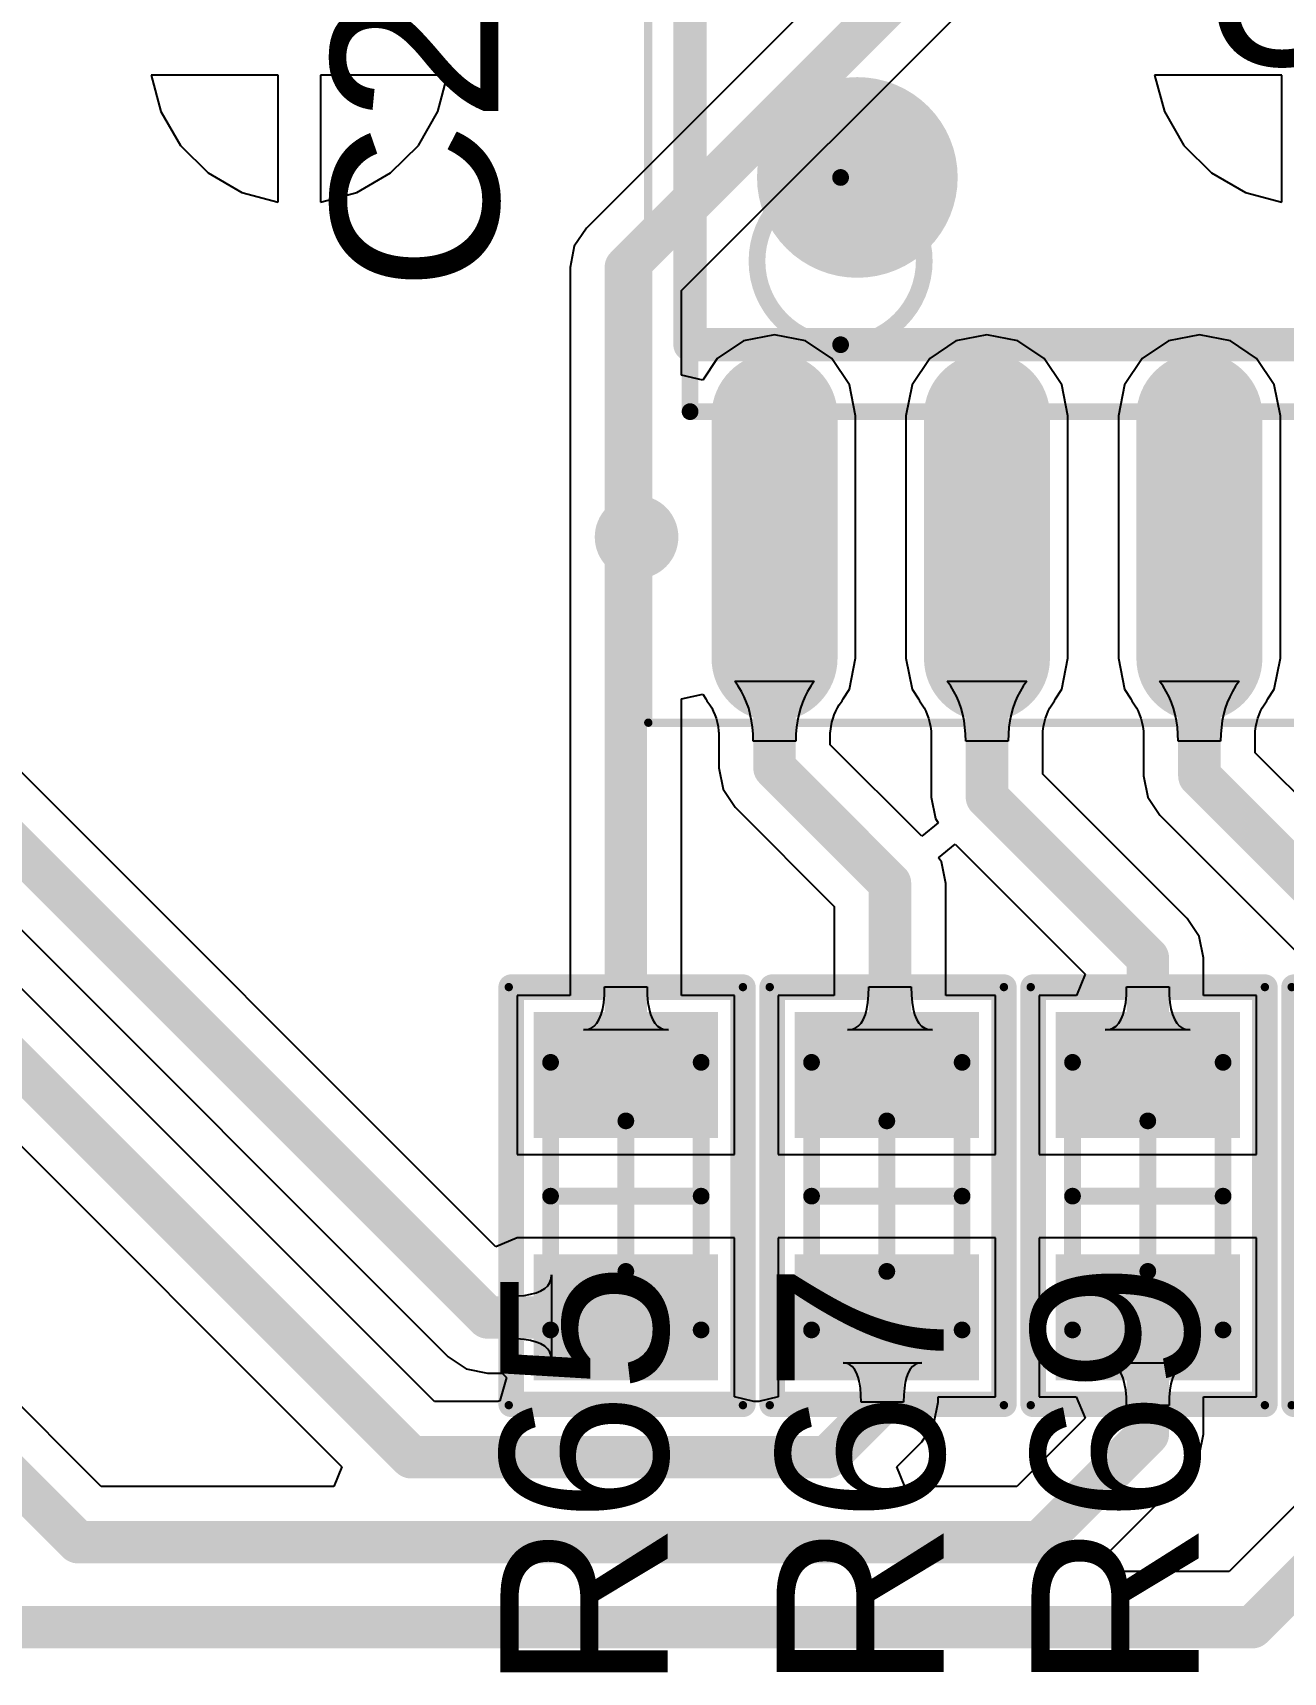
# Model space of a CAD drawing. Header units: inches. Extents: x 1.37 to 4.6, y 1.74 to 5.29.
# Drawn here: x 1.768 to 2.0623, y 2.0994 to 2.4853 of the extents above; entities that cross this region are included whole.
import ezdxf

# ---------------------------------------------------------------- set-up
doc = ezdxf.new("R2010")
doc.units = ezdxf.units.IN
doc.header["$MEASUREMENT"] = 0
for name, color, linetype in [('BottomLayer', 5, 'Continuous'), ('Mechanical13', 56, 'Continuous'), ('Mechanical15', 56, 'Continuous'), ('TopLayer', 1, 'Continuous'), ('TopOverlay', 2, 'Continuous'), ('TopPaste', 8, 'Continuous'), ('TopSolder', 216, 'Continuous')]:
    doc.layers.add(name, color=color, linetype=linetype)
doc.styles.add('Arial', font='', dxfattribs={"height": 0.2})
doc.styles.get('Arial').set_extended_font_data('Arial')

# ---------------------------------------------------------------- blocks, each defined once
blk = doc.blocks.new('SOP_16_17')
at = {"layer": 'TopLayer'}
h = blk.add_hatch(color=1, dxfattribs=at)
edge = h.paths.add_edge_path()
edge.add_arc((-0.07776, 0.175), 0.01083, 270, 450)
edge.add_line((-0.07776, 0.18583), (-0.13484, 0.18583))
edge.add_arc((-0.13484, 0.175), 0.01083, 90, 270)
edge.add_line((-0.13484, 0.16417), (-0.07776, 0.16417))
h = blk.add_hatch(color=1, dxfattribs=at)
edge = h.paths.add_edge_path()
edge.add_arc((-0.07776, 0.125), 0.01083, 270, 450)
edge.add_line((-0.07776, 0.13583), (-0.13484, 0.13583))
edge.add_arc((-0.13484, 0.125), 0.01083, 90, 270)
edge.add_line((-0.13484, 0.11417), (-0.07776, 0.11417))
h = blk.add_hatch(color=1, dxfattribs=at)
edge = h.paths.add_edge_path()
edge.add_arc((-0.07776, 0.075), 0.01083, 270, 450)
edge.add_line((-0.07776, 0.08583), (-0.13484, 0.08583))
edge.add_arc((-0.13484, 0.075), 0.01083, 90, 270)
edge.add_line((-0.13484, 0.06417), (-0.07776, 0.06417))
at = {"layer": 'TopPaste'}
h = blk.add_hatch(color=8, dxfattribs=at)
edge = h.paths.add_edge_path()
edge.add_arc((-0.07776, 0.175), 0.01083, 270, 450)
edge.add_line((-0.07776, 0.18583), (-0.13484, 0.18583))
edge.add_arc((-0.13484, 0.175), 0.01083, 90, 270)
edge.add_line((-0.13484, 0.16417), (-0.07776, 0.16417))
h = blk.add_hatch(color=8, dxfattribs=at)
edge = h.paths.add_edge_path()
edge.add_arc((-0.07776, 0.125), 0.01083, 270, 450)
edge.add_line((-0.07776, 0.13583), (-0.13484, 0.13583))
edge.add_arc((-0.13484, 0.125), 0.01083, 90, 270)
edge.add_line((-0.13484, 0.11417), (-0.07776, 0.11417))
h = blk.add_hatch(color=8, dxfattribs=at)
edge = h.paths.add_edge_path()
edge.add_arc((-0.07776, 0.075), 0.01083, 270, 450)
edge.add_line((-0.07776, 0.08583), (-0.13484, 0.08583))
edge.add_arc((-0.13484, 0.075), 0.01083, 90, 270)
edge.add_line((-0.13484, 0.06417), (-0.07776, 0.06417))
at = {"layer": 'TopSolder'}
h = blk.add_hatch(color=216, dxfattribs=at)
edge = h.paths.add_edge_path()
edge.add_arc((-0.07776, 0.175), 0.01483, 270, 450)
edge.add_line((-0.07776, 0.18983), (-0.13484, 0.18983))
edge.add_arc((-0.13484, 0.175), 0.01483, 90, 270)
edge.add_line((-0.13484, 0.16017), (-0.07776, 0.16017))
h = blk.add_hatch(color=216, dxfattribs=at)
edge = h.paths.add_edge_path()
edge.add_arc((-0.07776, 0.125), 0.01483, 270, 450)
edge.add_line((-0.07776, 0.13983), (-0.13484, 0.13983))
edge.add_arc((-0.13484, 0.125), 0.01483, 90, 270)
edge.add_line((-0.13484, 0.11017), (-0.07776, 0.11017))
h = blk.add_hatch(color=216, dxfattribs=at)
edge = h.paths.add_edge_path()
edge.add_arc((-0.07776, 0.075), 0.01483, 270, 450)
edge.add_line((-0.07776, 0.08983), (-0.13484, 0.08983))
edge.add_arc((-0.13484, 0.075), 0.01483, 90, 270)
edge.add_line((-0.13484, 0.06017), (-0.07776, 0.06017))
at = {"layer": 'Mechanical13', "const_width": 0.00394}
for points in [[(-0.07677, 0.19488), (-0.07677, -0.19488)], [(-0.07677, 0.19488), (0.07677, 0.19488)]]:
    blk.add_lwpolyline(points, dxfattribs=at)
at = {"layer": 'Mechanical13'}
for points, const_width in [([(-0.07776, 0.19488, 1), (-0.07579, 0.19488, 1)], 0.00197), ([(-0.07776, 0.19488, 1), (-0.07579, 0.19488, 1)], 0.00197), ([(-0.02165, 0.15945, 1), (-0.06102, 0.15945, 1)], 0.00394), ([(-0.06201, 0.15945, 1), (-0.06004, 0.15945, 1)], 0.00197), ([(-0.02264, 0.15945, 1), (-0.02067, 0.15945, 1)], 0.00197)]:
    blk.add_lwpolyline(points, format="xyb", close=True, dxfattribs=dict(at, const_width=const_width))
at = {"layer": 'Mechanical15', "const_width": 0.00197}
for points in [[(-0.15, 0.20472), (-0.15, -0.20472)], [(-0.15, 0.20472), (0.15, 0.20472)]]:
    blk.add_lwpolyline(points, dxfattribs=at)
at = {"layer": 'Mechanical15', "const_width": 0.000984}
blk.add_lwpolyline([(-0.15049, 0.20472, 1), (-0.14951, 0.20472, 1)], format="xyb", close=True, dxfattribs=at)
blk.add_lwpolyline([(-0.15049, 0.20472, 1), (-0.14951, 0.20472, 1)], format="xyb", close=True, dxfattribs=at)
at = {"layer": 'TopOverlay'}
for points, const_width in [([(-0.10138, 0.20748, 1), (-0.11122, 0.20748, 1)], 0.00984), ([(-0.11368, 0.20748, 1), (-0.10876, 0.20748, 1)], 0.00492), ([(-0.10384, 0.20748, 1), (-0.09892, 0.20748, 1)], 0.00492), ([(-0.06299, 0.19488, 1), (-0.05906, 0.19488, 1)], 0.00394), ([(-0.06299, 0.19488, 1), (-0.05906, 0.19488, 1)], 0.00394), ([(-0.00984, 0.15551, 1), (-0.03346, 0.15551, 1)], 0.02362), ([(-0.03937, 0.15551, 1), (-0.02756, 0.15551, 1)], 0.01181), ([(-0.01575, 0.15551, 1), (-0.00394, 0.15551, 1)], 0.01181)]:
    blk.add_lwpolyline(points, format="xyb", close=True, dxfattribs=dict(at, const_width=const_width))
at = {"layer": 'TopOverlay', "const_width": 0.00787}
for points in [[(-0.06102, 0.19488), (-0.06102, -0.19488)], [(-0.06102, 0.19488), (0.06102, 0.19488)]]:
    blk.add_lwpolyline(points, dxfattribs=at)
blk = doc.blocks.new('_________0603_46')
at = {"layer": 'TopLayer'}
for points in [[(-0.03937, -0.01772), (-0.03937, 0.01772), (-0.01772, 0.01772), (-0.01772, -0.01772)], [(0.01772, -0.01772), (0.01772, 0.01772), (0.03937, 0.01772), (0.03937, -0.01772)]]:
    blk.add_hatch(color=1, dxfattribs=at).paths.add_polyline_path(points)
at = {"layer": 'TopPaste'}
for points in [[(-0.03937, -0.01772), (-0.03937, 0.01772), (-0.01772, 0.01772), (-0.01772, -0.01772)], [(0.01772, -0.01772), (0.01772, 0.01772), (0.03937, 0.01772), (0.03937, -0.01772)]]:
    blk.add_hatch(color=8, dxfattribs=at).paths.add_polyline_path(points)
at = {"layer": 'TopSolder'}
for points in [[(-0.04337, -0.02172), (-0.04337, 0.02172), (-0.01372, 0.02172), (-0.01372, -0.02172)], [(0.01372, -0.02172), (0.01372, 0.02172), (0.04337, 0.02172), (0.04337, -0.02172)]]:
    blk.add_hatch(color=216, dxfattribs=at).paths.add_polyline_path(points)
at = {"layer": 'Mechanical13', "const_width": 0.00394}
for points in [[(-0.0315, -0.01772), (-0.0315, 0.01772)], [(0.0315, 0.01772), (-0.0315, 0.01772)], [(0.0315, -0.01772), (0.0315, 0.01772)], [(0.0315, -0.01772), (-0.0315, -0.01772)]]:
    blk.add_lwpolyline(points, dxfattribs=at)
at = {"layer": 'Mechanical13', "const_width": 0.00197}
for points in [[(-0.03248, 0.01772, 1), (-0.03051, 0.01772, 1)], [(-0.03248, 0.01772, 1), (-0.03051, 0.01772, 1)], [(0.03051, 0.01772, 1), (0.03248, 0.01772, 1)], [(0.03051, 0.01772, 1), (0.03248, 0.01772, 1)], [(-0.03248, -0.01772, 1), (-0.03051, -0.01772, 1)], [(-0.03248, -0.01772, 1), (-0.03051, -0.01772, 1)], [(0.03051, -0.01772, 1), (0.03248, -0.01772, 1)], [(0.03051, -0.01772, 1), (0.03248, -0.01772, 1)]]:
    blk.add_lwpolyline(points, format="xyb", close=True, dxfattribs=at)
at = {"layer": 'Mechanical15'}
for points, const_width in [([(-0.04921, -0.02756), (-0.04921, 0.02756)], 0.00197), ([(0.04921, 0.02756), (-0.04921, 0.02756)], 0.00197), ([(0.04921, -0.02756), (0.04921, 0.02756)], 0.00197), ([(0, -0.01772), (0, 0.01772)], 0.00394), ([(0.01772, 0), (-0.01772, 0)], 0.00394), ([(0.04921, -0.02756), (-0.04921, -0.02756)], 0.00197)]:
    blk.add_lwpolyline(points, dxfattribs=dict(at, const_width=const_width))
for points, const_width in [([(-0.0497, 0.02756, 1), (-0.04872, 0.02756, 1)], 0.000984), ([(-0.0497, 0.02756, 1), (-0.04872, 0.02756, 1)], 0.000984), ([(0.04872, 0.02756, 1), (0.0497, 0.02756, 1)], 0.000984), ([(0.04872, 0.02756, 1), (0.0497, 0.02756, 1)], 0.000984), ([(-0.00098, 0.01772, 1), (0.00098, 0.01772, 1)], 0.00197), ([(-0.0187, 0, 1), (-0.01673, 0, 1)], 0.00197), ([(0.01673, 0, 1), (0.0187, 0, 1)], 0.00197), ([(-0.00098, -0.01772, 1), (0.00098, -0.01772, 1)], 0.00197), ([(-0.0497, -0.02756, 1), (-0.04872, -0.02756, 1)], 0.000984), ([(-0.0497, -0.02756, 1), (-0.04872, -0.02756, 1)], 0.000984), ([(0.04872, -0.02756, 1), (0.0497, -0.02756, 1)], 0.000984), ([(0.04872, -0.02756, 1), (0.0497, -0.02756, 1)], 0.000984)]:
    blk.add_lwpolyline(points, format="xyb", close=True, dxfattribs=dict(at, const_width=const_width))
at = {"layer": 'TopOverlay', "const_width": 0.006}
for points in [[(-0.04921, -0.027), (-0.04921, 0.02756)], [(0.049, 0.02756), (-0.04921, 0.02756)], [(0.049, -0.027), (0.049, 0.02756)], [(0.049, -0.027), (-0.04921, -0.027)]]:
    blk.add_lwpolyline(points, dxfattribs=at)
at = {"layer": 'TopOverlay', "const_width": 0.003}
for points in [[(-0.05071, 0.02756, 1), (-0.04771, 0.02756, 1)], [(-0.05071, 0.02756, 1), (-0.04771, 0.02756, 1)], [(0.0475, 0.02756, 1), (0.0505, 0.02756, 1)], [(0.0475, 0.02756, 1), (0.0505, 0.02756, 1)], [(-0.05071, -0.027, 1), (-0.04771, -0.027, 1)], [(-0.05071, -0.027, 1), (-0.04771, -0.027, 1)], [(0.0475, -0.027, 1), (0.0505, -0.027, 1)], [(0.0475, -0.027, 1), (0.0505, -0.027, 1)]]:
    blk.add_lwpolyline(points, format="xyb", close=True, dxfattribs=at)
blk = doc.blocks.new('_________0603_49')
at = {"layer": 'TopLayer'}
for points in [[(-0.03937, -0.01772), (-0.03937, 0.01772), (-0.01772, 0.01772), (-0.01772, -0.01772)], [(0.01772, -0.01772), (0.01772, 0.01772), (0.03937, 0.01772), (0.03937, -0.01772)]]:
    blk.add_hatch(color=1, dxfattribs=at).paths.add_polyline_path(points)
at = {"layer": 'TopPaste'}
for points in [[(-0.03937, -0.01772), (-0.03937, 0.01772), (-0.01772, 0.01772), (-0.01772, -0.01772)], [(0.01772, -0.01772), (0.01772, 0.01772), (0.03937, 0.01772), (0.03937, -0.01772)]]:
    blk.add_hatch(color=8, dxfattribs=at).paths.add_polyline_path(points)
at = {"layer": 'TopSolder'}
for points in [[(-0.04337, -0.02172), (-0.04337, 0.02172), (-0.01372, 0.02172), (-0.01372, -0.02172)], [(0.01372, -0.02172), (0.01372, 0.02172), (0.04337, 0.02172), (0.04337, -0.02172)]]:
    blk.add_hatch(color=216, dxfattribs=at).paths.add_polyline_path(points)
at = {"layer": 'Mechanical13', "const_width": 0.00394}
for points in [[(-0.0315, -0.01772), (-0.0315, 0.01772)], [(0.0315, 0.01772), (-0.0315, 0.01772)], [(0.0315, -0.01772), (0.0315, 0.01772)], [(0.0315, -0.01772), (-0.0315, -0.01772)]]:
    blk.add_lwpolyline(points, dxfattribs=at)
at = {"layer": 'Mechanical13', "const_width": 0.00197}
for points in [[(-0.03248, 0.01772, 1), (-0.03051, 0.01772, 1)], [(-0.03248, 0.01772, 1), (-0.03051, 0.01772, 1)], [(0.03051, 0.01772, 1), (0.03248, 0.01772, 1)], [(0.03051, 0.01772, 1), (0.03248, 0.01772, 1)], [(-0.03248, -0.01772, 1), (-0.03051, -0.01772, 1)], [(-0.03248, -0.01772, 1), (-0.03051, -0.01772, 1)], [(0.03051, -0.01772, 1), (0.03248, -0.01772, 1)], [(0.03051, -0.01772, 1), (0.03248, -0.01772, 1)]]:
    blk.add_lwpolyline(points, format="xyb", close=True, dxfattribs=at)
at = {"layer": 'Mechanical15'}
for points, const_width in [([(-0.04921, -0.02756), (-0.04921, 0.02756)], 0.00197), ([(0.04921, 0.02756), (-0.04921, 0.02756)], 0.00197), ([(0.04921, -0.02756), (0.04921, 0.02756)], 0.00197), ([(0, -0.01772), (0, 0.01772)], 0.00394), ([(0.01772, 0), (-0.01772, 0)], 0.00394), ([(0.04921, -0.02756), (-0.04921, -0.02756)], 0.00197)]:
    blk.add_lwpolyline(points, dxfattribs=dict(at, const_width=const_width))
for points, const_width in [([(-0.0497, 0.02756, 1), (-0.04872, 0.02756, 1)], 0.000984), ([(-0.0497, 0.02756, 1), (-0.04872, 0.02756, 1)], 0.000984), ([(0.04872, 0.02756, 1), (0.0497, 0.02756, 1)], 0.000984), ([(0.04872, 0.02756, 1), (0.0497, 0.02756, 1)], 0.000984), ([(-0.00098, 0.01772, 1), (0.00098, 0.01772, 1)], 0.00197), ([(-0.0187, 0, 1), (-0.01673, 0, 1)], 0.00197), ([(0.01673, 0, 1), (0.0187, 0, 1)], 0.00197), ([(-0.00098, -0.01772, 1), (0.00098, -0.01772, 1)], 0.00197), ([(-0.0497, -0.02756, 1), (-0.04872, -0.02756, 1)], 0.000984), ([(-0.0497, -0.02756, 1), (-0.04872, -0.02756, 1)], 0.000984), ([(0.04872, -0.02756, 1), (0.0497, -0.02756, 1)], 0.000984), ([(0.04872, -0.02756, 1), (0.0497, -0.02756, 1)], 0.000984)]:
    blk.add_lwpolyline(points, format="xyb", close=True, dxfattribs=dict(at, const_width=const_width))
at = {"layer": 'TopOverlay', "const_width": 0.006}
for points in [[(-0.04921, -0.027), (-0.04921, 0.02756)], [(0.049, 0.02756), (-0.04921, 0.02756)], [(0.049, -0.027), (0.049, 0.02756)], [(0.049, -0.027), (-0.04921, -0.027)]]:
    blk.add_lwpolyline(points, dxfattribs=at)
at = {"layer": 'TopOverlay', "const_width": 0.003}
for points in [[(-0.05071, 0.02756, 1), (-0.04771, 0.02756, 1)], [(-0.05071, 0.02756, 1), (-0.04771, 0.02756, 1)], [(0.0475, 0.02756, 1), (0.0505, 0.02756, 1)], [(0.0475, 0.02756, 1), (0.0505, 0.02756, 1)], [(-0.05071, -0.027, 1), (-0.04771, -0.027, 1)], [(-0.05071, -0.027, 1), (-0.04771, -0.027, 1)], [(0.0475, -0.027, 1), (0.0505, -0.027, 1)], [(0.0475, -0.027, 1), (0.0505, -0.027, 1)]]:
    blk.add_lwpolyline(points, format="xyb", close=True, dxfattribs=at)
blk = doc.blocks.new('_________0603_51')
at = {"layer": 'TopLayer'}
for points in [[(-0.03937, -0.01772), (-0.03937, 0.01772), (-0.01772, 0.01772), (-0.01772, -0.01772)], [(0.01772, -0.01772), (0.01772, 0.01772), (0.03937, 0.01772), (0.03937, -0.01772)]]:
    blk.add_hatch(color=1, dxfattribs=at).paths.add_polyline_path(points)
at = {"layer": 'TopPaste'}
for points in [[(-0.03937, -0.01772), (-0.03937, 0.01772), (-0.01772, 0.01772), (-0.01772, -0.01772)], [(0.01772, -0.01772), (0.01772, 0.01772), (0.03937, 0.01772), (0.03937, -0.01772)]]:
    blk.add_hatch(color=8, dxfattribs=at).paths.add_polyline_path(points)
at = {"layer": 'TopSolder'}
for points in [[(-0.04337, -0.02172), (-0.04337, 0.02172), (-0.01372, 0.02172), (-0.01372, -0.02172)], [(0.01372, -0.02172), (0.01372, 0.02172), (0.04337, 0.02172), (0.04337, -0.02172)]]:
    blk.add_hatch(color=216, dxfattribs=at).paths.add_polyline_path(points)
at = {"layer": 'Mechanical13', "const_width": 0.00394}
for points in [[(-0.0315, -0.01772), (-0.0315, 0.01772)], [(0.0315, 0.01772), (-0.0315, 0.01772)], [(0.0315, -0.01772), (0.0315, 0.01772)], [(0.0315, -0.01772), (-0.0315, -0.01772)]]:
    blk.add_lwpolyline(points, dxfattribs=at)
at = {"layer": 'Mechanical13', "const_width": 0.00197}
for points in [[(-0.03248, 0.01772, 1), (-0.03051, 0.01772, 1)], [(-0.03248, 0.01772, 1), (-0.03051, 0.01772, 1)], [(0.03051, 0.01772, 1), (0.03248, 0.01772, 1)], [(0.03051, 0.01772, 1), (0.03248, 0.01772, 1)], [(-0.03248, -0.01772, 1), (-0.03051, -0.01772, 1)], [(-0.03248, -0.01772, 1), (-0.03051, -0.01772, 1)], [(0.03051, -0.01772, 1), (0.03248, -0.01772, 1)], [(0.03051, -0.01772, 1), (0.03248, -0.01772, 1)]]:
    blk.add_lwpolyline(points, format="xyb", close=True, dxfattribs=at)
at = {"layer": 'Mechanical15'}
for points, const_width in [([(-0.04921, -0.02756), (-0.04921, 0.02756)], 0.00197), ([(0.04921, 0.02756), (-0.04921, 0.02756)], 0.00197), ([(0.04921, -0.02756), (0.04921, 0.02756)], 0.00197), ([(0, -0.01772), (0, 0.01772)], 0.00394), ([(0.01772, 0), (-0.01772, 0)], 0.00394), ([(0.04921, -0.02756), (-0.04921, -0.02756)], 0.00197)]:
    blk.add_lwpolyline(points, dxfattribs=dict(at, const_width=const_width))
for points, const_width in [([(-0.0497, 0.02756, 1), (-0.04872, 0.02756, 1)], 0.000984), ([(-0.0497, 0.02756, 1), (-0.04872, 0.02756, 1)], 0.000984), ([(0.04872, 0.02756, 1), (0.0497, 0.02756, 1)], 0.000984), ([(0.04872, 0.02756, 1), (0.0497, 0.02756, 1)], 0.000984), ([(-0.00098, 0.01772, 1), (0.00098, 0.01772, 1)], 0.00197), ([(-0.0187, 0, 1), (-0.01673, 0, 1)], 0.00197), ([(0.01673, 0, 1), (0.0187, 0, 1)], 0.00197), ([(-0.00098, -0.01772, 1), (0.00098, -0.01772, 1)], 0.00197), ([(-0.0497, -0.02756, 1), (-0.04872, -0.02756, 1)], 0.000984), ([(-0.0497, -0.02756, 1), (-0.04872, -0.02756, 1)], 0.000984), ([(0.04872, -0.02756, 1), (0.0497, -0.02756, 1)], 0.000984), ([(0.04872, -0.02756, 1), (0.0497, -0.02756, 1)], 0.000984)]:
    blk.add_lwpolyline(points, format="xyb", close=True, dxfattribs=dict(at, const_width=const_width))
at = {"layer": 'TopOverlay', "const_width": 0.006}
for points in [[(-0.04921, -0.027), (-0.04921, 0.02756)], [(0.049, 0.02756), (-0.04921, 0.02756)], [(0.049, -0.027), (0.049, 0.02756)], [(0.049, -0.027), (-0.04921, -0.027)]]:
    blk.add_lwpolyline(points, dxfattribs=at)
at = {"layer": 'TopOverlay', "const_width": 0.003}
for points in [[(-0.05071, 0.02756, 1), (-0.04771, 0.02756, 1)], [(-0.05071, 0.02756, 1), (-0.04771, 0.02756, 1)], [(0.0475, 0.02756, 1), (0.0505, 0.02756, 1)], [(0.0475, 0.02756, 1), (0.0505, 0.02756, 1)], [(-0.05071, -0.027, 1), (-0.04771, -0.027, 1)], [(-0.05071, -0.027, 1), (-0.04771, -0.027, 1)], [(0.0475, -0.027, 1), (0.0505, -0.027, 1)], [(0.0475, -0.027, 1), (0.0505, -0.027, 1)]]:
    blk.add_lwpolyline(points, format="xyb", close=True, dxfattribs=at)
blk = doc.blocks.new('_________0603_53')
at = {"layer": 'TopLayer'}
for points in [[(-0.03937, -0.01772), (-0.03937, 0.01772), (-0.01772, 0.01772), (-0.01772, -0.01772)], [(0.01772, -0.01772), (0.01772, 0.01772), (0.03937, 0.01772), (0.03937, -0.01772)]]:
    blk.add_hatch(color=1, dxfattribs=at).paths.add_polyline_path(points)
at = {"layer": 'TopPaste'}
for points in [[(-0.03937, -0.01772), (-0.03937, 0.01772), (-0.01772, 0.01772), (-0.01772, -0.01772)], [(0.01772, -0.01772), (0.01772, 0.01772), (0.03937, 0.01772), (0.03937, -0.01772)]]:
    blk.add_hatch(color=8, dxfattribs=at).paths.add_polyline_path(points)
at = {"layer": 'TopSolder'}
for points in [[(-0.04337, -0.02172), (-0.04337, 0.02172), (-0.01372, 0.02172), (-0.01372, -0.02172)], [(0.01372, -0.02172), (0.01372, 0.02172), (0.04337, 0.02172), (0.04337, -0.02172)]]:
    blk.add_hatch(color=216, dxfattribs=at).paths.add_polyline_path(points)
at = {"layer": 'Mechanical13', "const_width": 0.00394}
for points in [[(-0.0315, -0.01772), (-0.0315, 0.01772)], [(0.0315, 0.01772), (-0.0315, 0.01772)], [(0.0315, -0.01772), (0.0315, 0.01772)], [(0.0315, -0.01772), (-0.0315, -0.01772)]]:
    blk.add_lwpolyline(points, dxfattribs=at)
at = {"layer": 'Mechanical13', "const_width": 0.00197}
for points in [[(-0.03248, 0.01772, 1), (-0.03051, 0.01772, 1)], [(-0.03248, 0.01772, 1), (-0.03051, 0.01772, 1)], [(0.03051, 0.01772, 1), (0.03248, 0.01772, 1)], [(0.03051, 0.01772, 1), (0.03248, 0.01772, 1)], [(-0.03248, -0.01772, 1), (-0.03051, -0.01772, 1)], [(-0.03248, -0.01772, 1), (-0.03051, -0.01772, 1)], [(0.03051, -0.01772, 1), (0.03248, -0.01772, 1)], [(0.03051, -0.01772, 1), (0.03248, -0.01772, 1)]]:
    blk.add_lwpolyline(points, format="xyb", close=True, dxfattribs=at)
at = {"layer": 'Mechanical15'}
for points, const_width in [([(-0.04921, -0.02756), (-0.04921, 0.02756)], 0.00197), ([(0.04921, 0.02756), (-0.04921, 0.02756)], 0.00197), ([(0.04921, -0.02756), (0.04921, 0.02756)], 0.00197), ([(0, -0.01772), (0, 0.01772)], 0.00394), ([(0.01772, 0), (-0.01772, 0)], 0.00394), ([(0.04921, -0.02756), (-0.04921, -0.02756)], 0.00197)]:
    blk.add_lwpolyline(points, dxfattribs=dict(at, const_width=const_width))
for points, const_width in [([(-0.0497, 0.02756, 1), (-0.04872, 0.02756, 1)], 0.000984), ([(-0.0497, 0.02756, 1), (-0.04872, 0.02756, 1)], 0.000984), ([(0.04872, 0.02756, 1), (0.0497, 0.02756, 1)], 0.000984), ([(0.04872, 0.02756, 1), (0.0497, 0.02756, 1)], 0.000984), ([(-0.00098, 0.01772, 1), (0.00098, 0.01772, 1)], 0.00197), ([(-0.0187, 0, 1), (-0.01673, 0, 1)], 0.00197), ([(0.01673, 0, 1), (0.0187, 0, 1)], 0.00197), ([(-0.00098, -0.01772, 1), (0.00098, -0.01772, 1)], 0.00197), ([(-0.0497, -0.02756, 1), (-0.04872, -0.02756, 1)], 0.000984), ([(-0.0497, -0.02756, 1), (-0.04872, -0.02756, 1)], 0.000984), ([(0.04872, -0.02756, 1), (0.0497, -0.02756, 1)], 0.000984), ([(0.04872, -0.02756, 1), (0.0497, -0.02756, 1)], 0.000984)]:
    blk.add_lwpolyline(points, format="xyb", close=True, dxfattribs=dict(at, const_width=const_width))
at = {"layer": 'TopOverlay', "const_width": 0.006}
for points in [[(-0.04921, -0.027), (-0.04921, 0.02756)], [(0.049, 0.02756), (-0.04921, 0.02756)], [(0.049, -0.027), (0.049, 0.02756)], [(0.049, -0.027), (-0.04921, -0.027)]]:
    blk.add_lwpolyline(points, dxfattribs=at)
at = {"layer": 'TopOverlay', "const_width": 0.003}
for points in [[(-0.05071, 0.02756, 1), (-0.04771, 0.02756, 1)], [(-0.05071, 0.02756, 1), (-0.04771, 0.02756, 1)], [(0.0475, 0.02756, 1), (0.0505, 0.02756, 1)], [(0.0475, 0.02756, 1), (0.0505, 0.02756, 1)], [(-0.05071, -0.027, 1), (-0.04771, -0.027, 1)], [(-0.05071, -0.027, 1), (-0.04771, -0.027, 1)], [(0.0475, -0.027, 1), (0.0505, -0.027, 1)], [(0.0475, -0.027, 1), (0.0505, -0.027, 1)]]:
    blk.add_lwpolyline(points, format="xyb", close=True, dxfattribs=at)

msp = doc.modelspace()

# ---------------------------------------------------------------- linework, layer by layer
at = {"layer": 'BottomLayer'}
for p, q in [((1.82571, 2.47531), (1.79581, 2.47531)), ((1.79581, 2.47531), (1.79809, 2.4668)), ((1.82571, 2.44542), (1.82571, 2.47531)), ((1.8656, 2.47531), (1.83571, 2.47531)), ((1.83571, 2.47531), (1.83571, 2.44542)), ((1.86332, 2.4668), (1.8656, 2.47531)), ((2.06193, 2.47531), (2.03203, 2.47531)), ((2.03203, 2.47531), (2.03431, 2.4668)), ((2.06193, 2.44542), (2.06193, 2.47531)), ((1.79809, 2.4668), (1.8027, 2.45882)), ((1.85872, 2.45882), (1.86332, 2.4668)), ((2.03431, 2.4668), (2.03892, 2.45882)), ((1.8027, 2.45882), (1.80922, 2.45231)), ((1.8522, 2.45231), (1.85872, 2.45882)), ((2.03892, 2.45882), (2.04544, 2.45231)), ((1.80922, 2.45231), (1.8172, 2.4477)), ((1.84422, 2.4477), (1.8522, 2.45231)), ((2.04544, 2.45231), (2.05342, 2.4477)), ((1.8172, 2.4477), (1.82571, 2.44542)), ((1.83571, 2.44542), (1.84422, 2.4477)), ((2.05342, 2.4477), (2.06193, 2.44542))]:
    msp.add_line(p, q, dxfattribs=at)
at = {"layer": 'TopLayer'}
for p, q in [((1.97943, 2.52051), (1.89828, 2.43936)), ((1.92068, 2.42464), (2.00184, 2.50579)), ((1.82571, 2.47531), (1.79581, 2.47531)), ((1.79581, 2.47531), (1.79809, 2.4668)), ((1.82571, 2.44542), (1.82571, 2.47531)), ((1.8656, 2.47531), (1.83571, 2.47531)), ((1.83571, 2.47531), (1.83571, 2.44542)), ((1.86332, 2.4668), (1.8656, 2.47531)), ((2.06193, 2.47531), (2.03203, 2.47531)), ((2.03203, 2.47531), (2.03431, 2.4668)), ((2.06193, 2.44542), (2.06193, 2.47531)), ((1.79809, 2.4668), (1.8027, 2.45882)), ((1.85872, 2.45882), (1.86332, 2.4668)), ((2.03431, 2.4668), (2.03892, 2.45882)), ((1.8027, 2.45882), (1.80922, 2.45231)), ((1.8522, 2.45231), (1.85872, 2.45882)), ((2.03892, 2.45882), (2.04544, 2.45231)), ((1.80922, 2.45231), (1.8172, 2.4477)), ((1.84422, 2.4477), (1.8522, 2.45231)), ((2.04544, 2.45231), (2.05342, 2.4477)), ((1.8172, 2.4477), (1.82571, 2.44542)), ((1.83571, 2.44542), (1.84422, 2.4477)), ((2.05342, 2.4477), (2.06193, 2.44542)), ((1.89828, 2.43936), (1.89543, 2.4351)), ((1.89543, 2.4351), (1.89443, 2.43007)), ((1.89443, 2.43007), (1.89443, 2.2587)), ((1.86248, 2.16313), (1.60024, 2.42537)), ((1.92068, 2.40473), (1.92068, 2.42464)), ((1.93526, 2.41277), (1.92908, 2.40864)), ((1.94256, 2.41422), (1.93526, 2.41277)), ((1.94985, 2.41277), (1.94256, 2.41422)), ((1.95604, 2.40864), (1.94985, 2.41277)), ((1.98526, 2.41277), (1.97908, 2.40864)), ((1.99256, 2.41422), (1.98526, 2.41277)), ((1.99985, 2.41277), (1.99256, 2.41422)), ((2.00604, 2.40864), (1.99985, 2.41277)), ((2.03526, 2.41277), (2.02908, 2.40864)), ((2.04256, 2.41422), (2.03526, 2.41277)), ((2.04985, 2.41277), (2.04256, 2.41422)), ((2.05604, 2.40864), (2.04985, 2.41277)), ((1.92908, 2.40864), (1.92568, 2.40356)), ((1.96017, 2.40245), (1.95604, 2.40864)), ((1.97908, 2.40864), (1.97494, 2.40245)), ((2.01017, 2.40245), (2.00604, 2.40864)), ((2.02908, 2.40864), (2.02494, 2.40245)), ((2.06017, 2.40245), (2.05604, 2.40864)), ((1.58168, 2.4068), (1.84073, 2.14775)), ((1.92568, 2.40356), (1.92068, 2.40473)), ((1.96162, 2.39516), (1.96017, 2.40245)), ((1.97494, 2.40245), (1.97349, 2.39516)), ((2.01162, 2.39516), (2.01017, 2.40245)), ((2.02494, 2.40245), (2.02349, 2.39516)), ((2.06162, 2.39516), (2.06017, 2.40245)), ((1.96162, 2.33807), (1.96162, 2.39516)), ((1.97349, 2.39516), (1.97349, 2.33807)), ((2.01162, 2.33807), (2.01162, 2.39516)), ((2.02349, 2.39516), (2.02349, 2.33807)), ((2.06162, 2.33807), (2.06162, 2.39516)), ((1.96017, 2.33077), (1.96162, 2.33807)), ((1.97349, 2.33807), (1.97494, 2.33077)), ((2.01017, 2.33077), (2.01162, 2.33807)), ((2.02349, 2.33807), (2.02494, 2.33077)), ((2.06017, 2.33077), (2.06162, 2.33807)), ((1.93403, 2.33151), (1.93321, 2.33267)), ((1.93321, 2.33267), (1.95191, 2.33267)), ((1.93477, 2.33029), (1.93403, 2.33151)), ((1.95108, 2.33151), (1.95034, 2.33029)), ((1.95191, 2.33267), (1.95108, 2.33151)), ((1.98403, 2.33151), (1.98321, 2.33267)), ((1.98321, 2.33267), (2.00191, 2.33267)), ((1.98477, 2.33029), (1.98403, 2.33151)), ((2.00108, 2.33151), (2.00034, 2.33029)), ((2.00191, 2.33267), (2.00108, 2.33151)), ((2.03403, 2.33151), (2.03321, 2.33267)), ((2.03321, 2.33267), (2.05191, 2.33267)), ((2.03477, 2.33029), (2.03403, 2.33151)), ((2.05108, 2.33151), (2.05034, 2.33029)), ((2.05191, 2.33267), (2.05108, 2.33151)), ((1.92068, 2.3285), (1.92568, 2.32966)), ((1.92068, 2.2587), (1.92068, 2.3285)), ((1.92568, 2.32966), (1.92642, 2.32856)), ((1.92642, 2.32856), (1.92666, 2.32802)), ((1.92666, 2.32802), (1.92732, 2.32709)), ((1.93543, 2.32902), (1.93477, 2.33029)), ((1.93599, 2.32769), (1.93543, 2.32902)), ((1.93647, 2.3263), (1.93599, 2.32769)), ((1.94912, 2.32769), (1.94865, 2.3263)), ((1.94969, 2.32902), (1.94912, 2.32769)), ((1.95034, 2.33029), (1.94969, 2.32902)), ((1.95779, 2.32709), (1.95845, 2.32802)), ((1.95845, 2.32802), (1.9587, 2.32856)), ((1.9587, 2.32856), (1.96017, 2.33077)), ((1.97494, 2.33077), (1.97642, 2.32856)), ((1.97642, 2.32856), (1.97666, 2.32802)), ((1.97666, 2.32802), (1.97732, 2.32709)), ((1.98543, 2.32902), (1.98477, 2.33029)), ((1.98599, 2.32769), (1.98543, 2.32902)), ((1.98647, 2.3263), (1.98599, 2.32769)), ((1.99912, 2.32769), (1.99865, 2.3263)), ((1.99969, 2.32902), (1.99912, 2.32769)), ((2.00034, 2.33029), (1.99969, 2.32902)), ((2.00779, 2.32709), (2.00845, 2.32802)), ((2.00845, 2.32802), (2.0087, 2.32856)), ((2.0087, 2.32856), (2.01017, 2.33077)), ((2.02494, 2.33077), (2.02642, 2.32856)), ((2.02642, 2.32856), (2.02666, 2.32802)), ((2.02666, 2.32802), (2.02732, 2.32709)), ((2.03543, 2.32902), (2.03477, 2.33029)), ((2.03599, 2.32769), (2.03543, 2.32902)), ((2.03647, 2.3263), (2.03599, 2.32769)), ((2.04912, 2.32769), (2.04865, 2.3263)), ((2.04969, 2.32902), (2.04912, 2.32769)), ((2.05034, 2.33029), (2.04969, 2.32902)), ((2.05779, 2.32709), (2.05845, 2.32802)), ((2.05845, 2.32802), (2.0587, 2.32856)), ((2.0587, 2.32856), (2.06017, 2.33077)), ((1.78405, 2.14313), (1.60024, 2.32694)), ((1.87697, 2.19954), (1.75208, 2.32443)), ((1.92732, 2.32709), (1.92776, 2.32637)), ((1.92776, 2.32637), (1.92815, 2.32561)), ((1.92815, 2.32561), (1.92849, 2.3248)), ((1.92849, 2.3248), (1.92879, 2.32394)), ((1.92879, 2.32394), (1.92905, 2.32301)), ((1.93686, 2.32486), (1.93647, 2.3263)), ((1.93717, 2.32337), (1.93686, 2.32486)), ((1.93738, 2.32182), (1.93717, 2.32337)), ((1.94795, 2.32337), (1.94773, 2.32182)), ((1.94825, 2.32486), (1.94795, 2.32337)), ((1.94865, 2.3263), (1.94825, 2.32486)), ((1.95607, 2.32301), (1.95632, 2.32394)), ((1.95632, 2.32394), (1.95662, 2.3248)), ((1.95662, 2.3248), (1.95696, 2.32561)), ((1.95696, 2.32561), (1.95735, 2.32637)), ((1.95735, 2.32637), (1.95779, 2.32709)), ((1.97732, 2.32709), (1.97776, 2.32637)), ((1.97776, 2.32637), (1.97815, 2.32561)), ((1.97815, 2.32561), (1.97849, 2.3248)), ((1.97849, 2.3248), (1.97879, 2.32394)), ((1.97879, 2.32394), (1.97905, 2.32301)), ((1.98686, 2.32486), (1.98647, 2.3263)), ((1.98717, 2.32337), (1.98686, 2.32486)), ((1.98738, 2.32182), (1.98717, 2.32337)), ((1.99795, 2.32337), (1.99773, 2.32182)), ((1.99825, 2.32486), (1.99795, 2.32337)), ((1.99865, 2.3263), (1.99825, 2.32486)), ((2.00607, 2.32301), (2.00632, 2.32394)), ((2.00632, 2.32394), (2.00662, 2.3248)), ((2.00662, 2.3248), (2.00696, 2.32561)), ((2.00696, 2.32561), (2.00735, 2.32637)), ((2.00735, 2.32637), (2.00779, 2.32709)), ((2.02732, 2.32709), (2.02776, 2.32637)), ((2.02776, 2.32637), (2.02815, 2.32561)), ((2.02815, 2.32561), (2.02849, 2.3248)), ((2.02849, 2.3248), (2.02879, 2.32394)), ((2.02879, 2.32394), (2.02905, 2.32301)), ((2.03686, 2.32486), (2.03647, 2.3263)), ((2.03717, 2.32337), (2.03686, 2.32486)), ((2.03738, 2.32182), (2.03717, 2.32337)), ((2.04795, 2.32337), (2.04773, 2.32182)), ((2.04825, 2.32486), (2.04795, 2.32337)), ((2.04865, 2.3263), (2.04825, 2.32486)), ((2.05607, 2.32301), (2.05632, 2.32394)), ((2.05632, 2.32394), (2.05662, 2.3248)), ((2.05662, 2.3248), (2.05696, 2.32561)), ((2.05696, 2.32561), (2.05735, 2.32637)), ((2.05735, 2.32637), (2.05779, 2.32709)), ((1.92905, 2.32301), (1.92925, 2.32201)), ((1.92925, 2.32201), (1.9294, 2.32094)), ((1.9294, 2.32094), (1.92943, 2.32056)), ((1.92943, 2.32056), (1.92943, 2.31227)), ((1.93751, 2.32021), (1.93738, 2.32182)), ((1.93756, 2.31855), (1.93751, 2.32021)), ((1.9476, 2.32021), (1.94756, 2.31855)), ((1.94773, 2.32182), (1.9476, 2.32021)), ((1.95568, 2.32056), (1.95571, 2.32094)), ((1.95568, 2.3177), (1.95568, 2.32056)), ((1.95571, 2.32094), (1.95587, 2.32201)), ((1.95587, 2.32201), (1.95607, 2.32301)), ((1.97905, 2.32301), (1.97925, 2.32201)), ((1.97925, 2.32201), (1.9794, 2.32094)), ((1.9794, 2.32094), (1.97943, 2.32056)), ((1.97943, 2.32056), (1.97943, 2.30539)), ((1.98751, 2.32021), (1.98738, 2.32182)), ((1.98756, 2.31855), (1.98751, 2.32021)), ((1.9976, 2.32021), (1.99756, 2.31855)), ((1.99773, 2.32182), (1.9976, 2.32021)), ((2.00568, 2.32056), (2.00571, 2.32094)), ((2.00568, 2.31083), (2.00568, 2.32056)), ((2.00571, 2.32094), (2.00587, 2.32201)), ((2.00587, 2.32201), (2.00607, 2.32301)), ((2.02905, 2.32301), (2.02925, 2.32201)), ((2.02925, 2.32201), (2.0294, 2.32094)), ((2.0294, 2.32094), (2.02943, 2.32056)), ((2.02943, 2.32056), (2.02943, 2.31039)), ((2.03751, 2.32021), (2.03738, 2.32182)), ((2.03756, 2.31855), (2.03751, 2.32021)), ((2.0476, 2.32021), (2.04756, 2.31855)), ((2.04773, 2.32182), (2.0476, 2.32021)), ((2.05568, 2.32056), (2.05571, 2.32094)), ((2.05568, 2.31583), (2.05568, 2.32056)), ((2.05571, 2.32094), (2.05587, 2.32201)), ((2.05587, 2.32201), (2.05607, 2.32301)), ((1.94756, 2.31855), (1.93756, 2.31855)), ((1.97723, 2.29616), (1.95568, 2.3177)), ((1.99756, 2.31855), (1.98756, 2.31855)), ((2.04756, 2.31855), (2.03756, 2.31855)), ((2.10113, 2.27038), (2.05568, 2.31583)), ((1.92943, 2.31227), (1.93043, 2.30724)), ((1.72967, 2.30971), (1.86575, 2.17363)), ((2.0397, 2.27681), (2.00568, 2.31083)), ((2.02943, 2.31039), (2.03043, 2.30537)), ((1.93043, 2.30724), (1.93328, 2.30299)), ((1.97943, 2.30539), (1.98043, 2.30037)), ((2.03043, 2.30537), (2.03328, 2.30111)), ((1.93328, 2.30299), (1.9566, 2.27966)), ((1.98043, 2.30037), (1.98111, 2.29935)), ((2.03328, 2.30111), (2.07106, 2.26332)), ((1.98111, 2.29935), (1.97723, 2.29616)), ((1.98118, 2.29113), (1.98506, 2.29432)), ((1.98506, 2.29432), (2.01568, 2.2637)), ((1.98186, 2.29012), (1.98118, 2.29113)), ((1.98286, 2.28509), (1.98186, 2.29012)), ((1.98286, 2.2587), (1.98286, 2.28509)), ((1.9566, 2.27966), (1.9566, 2.2587)), ((2.04254, 2.27255), (2.0397, 2.27681)), ((2.04354, 2.26753), (2.04254, 2.27255)), ((2.04354, 2.2587), (2.04354, 2.26753)), ((2.01568, 2.2637), (2.01361, 2.2587)), ((1.89443, 2.2587), (1.88197, 2.2587)), ((1.88197, 2.2587), (1.88197, 2.2213)), ((1.90236, 2.25706), (1.90251, 2.25878)), ((1.90251, 2.25878), (1.90256, 2.26071)), ((1.90256, 2.26071), (1.91256, 2.26071)), ((1.91256, 2.26071), (1.91261, 2.25878)), ((1.91261, 2.25878), (1.91276, 2.25706)), ((1.93315, 2.2587), (1.92068, 2.2587)), ((1.93315, 2.2213), (1.93315, 2.2587)), ((1.9566, 2.2587), (1.9434, 2.2587)), ((1.9434, 2.2587), (1.9434, 2.2213)), ((1.96453, 2.25706), (1.96468, 2.25878)), ((1.96468, 2.25878), (1.96473, 2.26071)), ((1.96473, 2.26071), (1.97473, 2.26071)), ((1.97473, 2.26071), (1.97478, 2.25878)), ((1.97478, 2.25878), (1.97493, 2.25706)), ((1.99458, 2.2587), (1.98286, 2.2587)), ((1.99458, 2.2213), (1.99458, 2.2587)), ((2.01361, 2.2587), (2.00482, 2.2587)), ((2.00482, 2.2587), (2.00482, 2.2213)), ((2.02522, 2.25706), (2.02537, 2.25878)), ((2.02537, 2.25878), (2.02542, 2.26071)), ((2.02542, 2.26071), (2.03542, 2.26071)), ((2.03542, 2.26071), (2.03547, 2.25878)), ((2.03547, 2.25878), (2.03562, 2.25706)), ((2.05601, 2.2587), (2.04354, 2.2587)), ((2.05601, 2.2213), (2.05601, 2.2587)), ((1.90131, 2.25312), (1.90176, 2.25423)), ((1.90176, 2.25423), (1.90211, 2.25554)), ((1.90211, 2.25554), (1.90236, 2.25706)), ((1.91276, 2.25706), (1.91301, 2.25554)), ((1.91301, 2.25554), (1.91336, 2.25423)), ((1.91336, 2.25423), (1.91381, 2.25312)), ((1.96348, 2.25312), (1.96393, 2.25423)), ((1.96393, 2.25423), (1.96428, 2.25554)), ((1.96428, 2.25554), (1.96453, 2.25706)), ((1.97493, 2.25706), (1.97518, 2.25554)), ((1.97518, 2.25554), (1.97553, 2.25423)), ((1.97553, 2.25423), (1.97598, 2.25312)), ((2.02417, 2.25312), (2.02462, 2.25423)), ((2.02462, 2.25423), (2.02497, 2.25554)), ((2.02497, 2.25554), (2.02522, 2.25706)), ((2.03562, 2.25706), (2.03587, 2.25554)), ((2.03587, 2.25554), (2.03622, 2.25423)), ((2.03622, 2.25423), (2.03667, 2.25312)), ((1.89756, 2.25059), (1.89851, 2.25069)), ((1.91756, 2.25059), (1.89756, 2.25059)), ((1.89851, 2.25069), (1.89936, 2.25099)), ((1.89936, 2.25099), (1.90011, 2.2515)), ((1.90011, 2.2515), (1.90076, 2.2522)), ((1.90076, 2.2522), (1.90131, 2.25312)), ((1.91381, 2.25312), (1.91436, 2.2522)), ((1.91436, 2.2522), (1.91501, 2.2515)), ((1.91501, 2.2515), (1.91576, 2.25099)), ((1.91576, 2.25099), (1.91661, 2.25069)), ((1.91661, 2.25069), (1.91756, 2.25059)), ((1.95973, 2.25059), (1.96068, 2.25069)), ((1.97973, 2.25059), (1.95973, 2.25059)), ((1.96068, 2.25069), (1.96153, 2.25099)), ((1.96153, 2.25099), (1.96228, 2.2515)), ((1.96228, 2.2515), (1.96293, 2.2522)), ((1.96293, 2.2522), (1.96348, 2.25312)), ((1.97598, 2.25312), (1.97653, 2.2522)), ((1.97653, 2.2522), (1.97718, 2.2515)), ((1.97718, 2.2515), (1.97793, 2.25099)), ((1.97793, 2.25099), (1.97878, 2.25069)), ((1.97878, 2.25069), (1.97973, 2.25059)), ((2.02042, 2.25059), (2.02137, 2.25069)), ((2.04042, 2.25059), (2.02042, 2.25059)), ((2.02137, 2.25069), (2.02222, 2.25099)), ((2.02222, 2.25099), (2.02297, 2.2515)), ((2.02297, 2.2515), (2.02362, 2.2522)), ((2.02362, 2.2522), (2.02417, 2.25312)), ((2.03667, 2.25312), (2.03722, 2.2522)), ((2.03722, 2.2522), (2.03787, 2.2515)), ((2.03787, 2.2515), (2.03862, 2.25099)), ((2.03862, 2.25099), (2.03947, 2.25069)), ((2.03947, 2.25069), (2.04042, 2.25059)), ((1.88197, 2.2213), (1.93315, 2.2213)), ((1.9434, 2.2213), (1.99458, 2.2213)), ((2.00482, 2.2213), (2.05601, 2.2213)), ((1.88197, 2.20161), (1.87697, 2.19954)), ((1.93315, 2.20161), (1.88197, 2.20161)), ((1.88197, 2.20161), (1.88197, 2.20161)), ((1.93315, 2.16813), (1.93315, 2.20161)), ((1.99458, 2.20161), (1.9434, 2.20161)), ((1.9434, 2.20161), (1.9434, 2.16421)), ((1.99458, 2.16421), (1.99458, 2.20161)), ((2.05601, 2.20161), (2.00482, 2.20161)), ((2.00482, 2.20161), (2.00482, 2.16421)), ((2.05601, 2.16421), (2.05601, 2.20161)), ((1.88998, 2.19196), (1.89008, 2.19291)), ((1.89008, 2.19291), (1.89008, 2.17291)), ((1.8836, 2.18811), (1.88512, 2.18836)), ((1.88512, 2.18836), (1.88644, 2.18871)), ((1.88644, 2.18871), (1.88755, 2.18916)), ((1.88755, 2.18916), (1.88846, 2.18971)), ((1.88846, 2.18971), (1.88917, 2.19036)), ((1.88917, 2.19036), (1.88968, 2.19111)), ((1.88968, 2.19111), (1.88998, 2.19196)), ((1.87996, 2.18791), (1.88188, 2.18796)), ((1.87996, 2.17791), (1.87996, 2.18791)), ((1.88188, 2.18796), (1.8836, 2.18811)), ((1.88188, 2.17786), (1.87996, 2.17791)), ((1.8836, 2.17771), (1.88188, 2.17786)), ((1.88512, 2.17746), (1.8836, 2.17771)), ((1.88644, 2.17711), (1.88512, 2.17746)), ((1.88755, 2.17666), (1.88644, 2.17711)), ((1.88846, 2.17611), (1.88755, 2.17666)), ((1.86575, 2.17363), (1.87001, 2.17079)), ((1.88917, 2.17546), (1.88846, 2.17611)), ((1.88968, 2.17471), (1.88917, 2.17546)), ((1.88998, 2.17386), (1.88968, 2.17471)), ((1.89008, 2.17291), (1.88998, 2.17386)), ((1.87001, 2.17079), (1.87503, 2.16979)), ((1.87503, 2.16979), (1.87843, 2.16979)), ((1.87843, 2.16979), (1.87946, 2.16875)), ((1.95949, 2.17211), (1.95868, 2.17221)), ((1.95868, 2.17221), (1.97721, 2.17221)), ((1.96022, 2.17184), (1.95949, 2.17211)), ((1.96085, 2.17137), (1.96022, 2.17184)), ((1.96141, 2.17072), (1.96085, 2.17137)), ((1.96188, 2.16989), (1.96141, 2.17072)), ((1.96226, 2.16887), (1.96188, 2.16989)), ((1.96256, 2.16767), (1.96226, 2.16887)), ((1.97363, 2.16887), (1.97333, 2.16767)), ((1.97401, 2.16989), (1.97363, 2.16887)), ((1.97448, 2.17072), (1.97401, 2.16989)), ((1.97503, 2.17137), (1.97448, 2.17072)), ((1.97567, 2.17184), (1.97503, 2.17137)), ((1.9764, 2.17211), (1.97567, 2.17184)), ((1.97721, 2.17221), (1.9764, 2.17211)), ((2.02137, 2.17211), (2.02042, 2.17221)), ((2.02042, 2.17221), (2.04042, 2.17221)), ((2.02222, 2.17181), (2.02137, 2.17211)), ((2.02297, 2.17131), (2.02222, 2.17181)), ((2.02362, 2.17061), (2.02297, 2.17131)), ((2.02417, 2.16971), (2.02362, 2.17061)), ((2.02462, 2.16861), (2.02417, 2.16971)), ((2.03667, 2.16971), (2.03622, 2.16861)), ((2.03722, 2.17061), (2.03667, 2.16971)), ((2.03787, 2.17131), (2.03722, 2.17061)), ((2.03862, 2.17181), (2.03787, 2.17131)), ((2.03947, 2.17211), (2.03862, 2.17181)), ((2.04042, 2.17221), (2.03947, 2.17211)), ((1.87946, 2.16875), (1.8779, 2.16324)), ((1.93315, 2.16421), (1.93315, 2.16813)), ((1.96277, 2.16628), (1.96256, 2.16767)), ((1.9629, 2.1647), (1.96277, 2.16628)), ((1.97311, 2.16628), (1.97299, 2.1647)), ((1.97333, 2.16767), (1.97311, 2.16628)), ((2.02497, 2.16731), (2.02462, 2.16861)), ((2.02522, 2.16581), (2.02497, 2.16731)), ((2.02537, 2.16411), (2.02522, 2.16581)), ((2.03562, 2.16581), (2.03547, 2.16411)), ((2.03587, 2.16731), (2.03562, 2.16581)), ((2.03622, 2.16861), (2.03587, 2.16731)), ((1.87742, 2.16313), (1.86248, 2.16313)), ((1.8779, 2.16324), (1.87742, 2.16313)), ((1.9377, 2.16313), (1.93315, 2.16421)), ((1.93885, 2.16313), (1.9377, 2.16313)), ((1.9434, 2.16421), (1.93885, 2.16313)), ((1.96294, 2.16294), (1.9629, 2.1647)), ((1.97294, 2.16294), (1.96294, 2.16294)), ((1.97299, 2.1647), (1.97294, 2.16294)), ((1.98007, 2.15792), (1.98107, 2.16294)), ((1.98107, 2.16294), (1.98107, 2.16421)), ((1.98107, 2.16421), (1.99458, 2.16421)), ((2.00482, 2.16421), (2.01358, 2.16421)), ((2.01358, 2.16421), (2.01565, 2.15921)), ((2.02542, 2.16221), (2.02537, 2.16411)), ((2.03542, 2.16221), (2.02542, 2.16221)), ((2.03547, 2.16411), (2.03542, 2.16221)), ((2.04354, 2.15542), (2.04354, 2.16421)), ((2.04354, 2.16421), (2.05601, 2.16421)), ((1.97722, 2.15366), (1.98007, 2.15792)), ((2.01565, 2.15921), (1.99956, 2.14313)), ((1.97131, 2.14775), (1.97722, 2.15366)), ((2.04254, 2.15039), (2.04354, 2.15542)), ((2.0397, 2.14613), (2.04254, 2.15039)), ((2.07872, 2.15228), (2.04956, 2.12313)), ((1.84073, 2.14775), (1.83882, 2.14313)), ((1.97322, 2.14313), (1.97131, 2.14775)), ((2.02131, 2.12775), (2.0397, 2.14613)), ((1.83882, 2.14313), (1.78405, 2.14313)), ((1.99956, 2.14313), (1.97322, 2.14313)), ((2.02322, 2.12313), (2.02131, 2.12775)), ((2.04956, 2.12313), (2.02322, 2.12313))]:
    msp.add_line(p, q, dxfattribs=at)
at = {"layer": 'TopLayer', "const_width": 0.01}
for points in [[(1.90756, 2.43007), (1.99256, 2.51507)], [(1.55838, 2.44866), (1.85704, 2.15)], [(1.90756, 2.24), (1.90756, 2.43007)], [(1.94256, 2.31227), (1.94256, 2.36661)], [(1.99256, 2.30539), (1.99256, 2.36661)], [(2.04256, 2.31039), (2.04256, 2.36661)], [(1.55838, 2.35023), (1.77862, 2.13)], [(1.73896, 2.31899), (1.87503, 2.18291)], [(1.94256, 2.31227), (1.96973, 2.28509)], [(2.04256, 2.31039), (2.09184, 2.2611)], [(1.99256, 2.30539), (2.03042, 2.26753)], [(1.96973, 2.24), (1.96973, 2.28509)], [(2.03042, 2.24), (2.03042, 2.26753)], [(1.87503, 2.18291), (1.90756, 2.18291)], [(1.96794, 2.18187), (1.96899, 2.18291)], [(1.96794, 2.16294), (1.96794, 2.18187)], [(2.03042, 2.15542), (2.03042, 2.18291)], [(1.955, 2.15), (1.96794, 2.16294)], [(2.005, 2.13), (2.03042, 2.15542)], [(1.85704, 2.15), (1.955, 2.15)], [(2.055, 2.11), (2.09184, 2.14684)], [(1.77862, 2.13), (2.005, 2.13)], [(1.70019, 2.11), (2.055, 2.11)]]:
    msp.add_lwpolyline(points, dxfattribs=at)
at = {"layer": 'TopLayer', "const_width": 0.005}
for points in [[(1.90506, 2.43007, 1), (1.91006, 2.43007, 1)], [(1.90506, 2.43007, 1), (1.91006, 2.43007, 1)], [(1.94006, 2.36661, 1), (1.94506, 2.36661, 1)], [(1.99006, 2.36661, 1), (1.99506, 2.36661, 1)], [(2.04006, 2.36661, 1), (2.04506, 2.36661, 1)], [(1.94006, 2.31227, 1), (1.94506, 2.31227, 1)], [(1.94006, 2.31227, 1), (1.94506, 2.31227, 1)], [(2.04006, 2.31039, 1), (2.04506, 2.31039, 1)], [(2.04006, 2.31039, 1), (2.04506, 2.31039, 1)], [(1.99006, 2.30539, 1), (1.99506, 2.30539, 1)], [(1.99006, 2.30539, 1), (1.99506, 2.30539, 1)], [(1.96723, 2.28509, 1), (1.97223, 2.28509, 1)], [(1.96723, 2.28509, 1), (1.97223, 2.28509, 1)], [(2.02792, 2.26753, 1), (2.03292, 2.26753, 1)], [(2.02792, 2.26753, 1), (2.03292, 2.26753, 1)], [(1.90506, 2.24, 1), (1.91006, 2.24, 1)], [(1.96723, 2.24, 1), (1.97223, 2.24, 1)], [(2.02792, 2.24, 1), (2.03292, 2.24, 1)], [(1.87253, 2.18291, 1), (1.87753, 2.18291, 1)], [(1.87253, 2.18291, 1), (1.87753, 2.18291, 1)], [(1.90506, 2.18291, 1), (1.91006, 2.18291, 1)], [(1.96544, 2.18187, 1), (1.97044, 2.18187, 1)], [(1.96544, 2.18187, 1), (1.97044, 2.18187, 1)], [(1.96649, 2.18291, 1), (1.97149, 2.18291, 1)], [(2.02792, 2.18291, 1), (2.03292, 2.18291, 1)], [(1.96544, 2.16294, 1), (1.97044, 2.16294, 1)], [(1.96544, 2.16294, 1), (1.97044, 2.16294, 1)], [(2.02792, 2.15542, 1), (2.03292, 2.15542, 1)], [(2.02792, 2.15542, 1), (2.03292, 2.15542, 1)], [(1.85454, 2.15, 1), (1.85954, 2.15, 1)], [(1.85454, 2.15, 1), (1.85954, 2.15, 1)], [(1.9525, 2.15, 1), (1.9575, 2.15, 1)], [(1.9525, 2.15, 1), (1.9575, 2.15, 1)], [(1.77612, 2.13, 1), (1.78112, 2.13, 1)], [(1.77612, 2.13, 1), (1.78112, 2.13, 1)], [(2.0025, 2.13, 1), (2.0075, 2.13, 1)], [(2.0025, 2.13, 1), (2.0075, 2.13, 1)], [(2.0525, 2.11, 1), (2.0575, 2.11, 1)], [(2.0525, 2.11, 1), (2.0575, 2.11, 1)]]:
    msp.add_lwpolyline(points, format="xyb", close=True, dxfattribs=at)

# ---------------------------------------------------------------- block references
for name, p, rotation in [('SOP_16_17', (2.11756, 2.47291), 90), ('_________0603_53', (1.90756, 2.21146), 270), ('_________0603_51', (1.96899, 2.21146), 270), ('_________0603_49', (2.03042, 2.21146), 270), ('_________0603_46', (2.09184, 2.21146), 270)]:
    msp.add_blockref(name, p, dxfattribs=dict(rotation=rotation))

# ---------------------------------------------------------------- texts
at = {"layer": 'TopOverlay', "style": 'Arial'}
for s, p in [('C27', (1.87758, 2.42446)), ('R65', (1.9174, 2.09488)), ('R67', (1.9824, 2.09497)), ('R69', (2.0424, 2.09495))]:
    msp.add_text(s, height=0.03937, rotation=90, dxfattribs=at).set_placement(p)
msp.add_text('U11', height=0.03937, dxfattribs=at).set_placement((2.0424, 2.4776))

doc.saveas('drawing.dxf')
